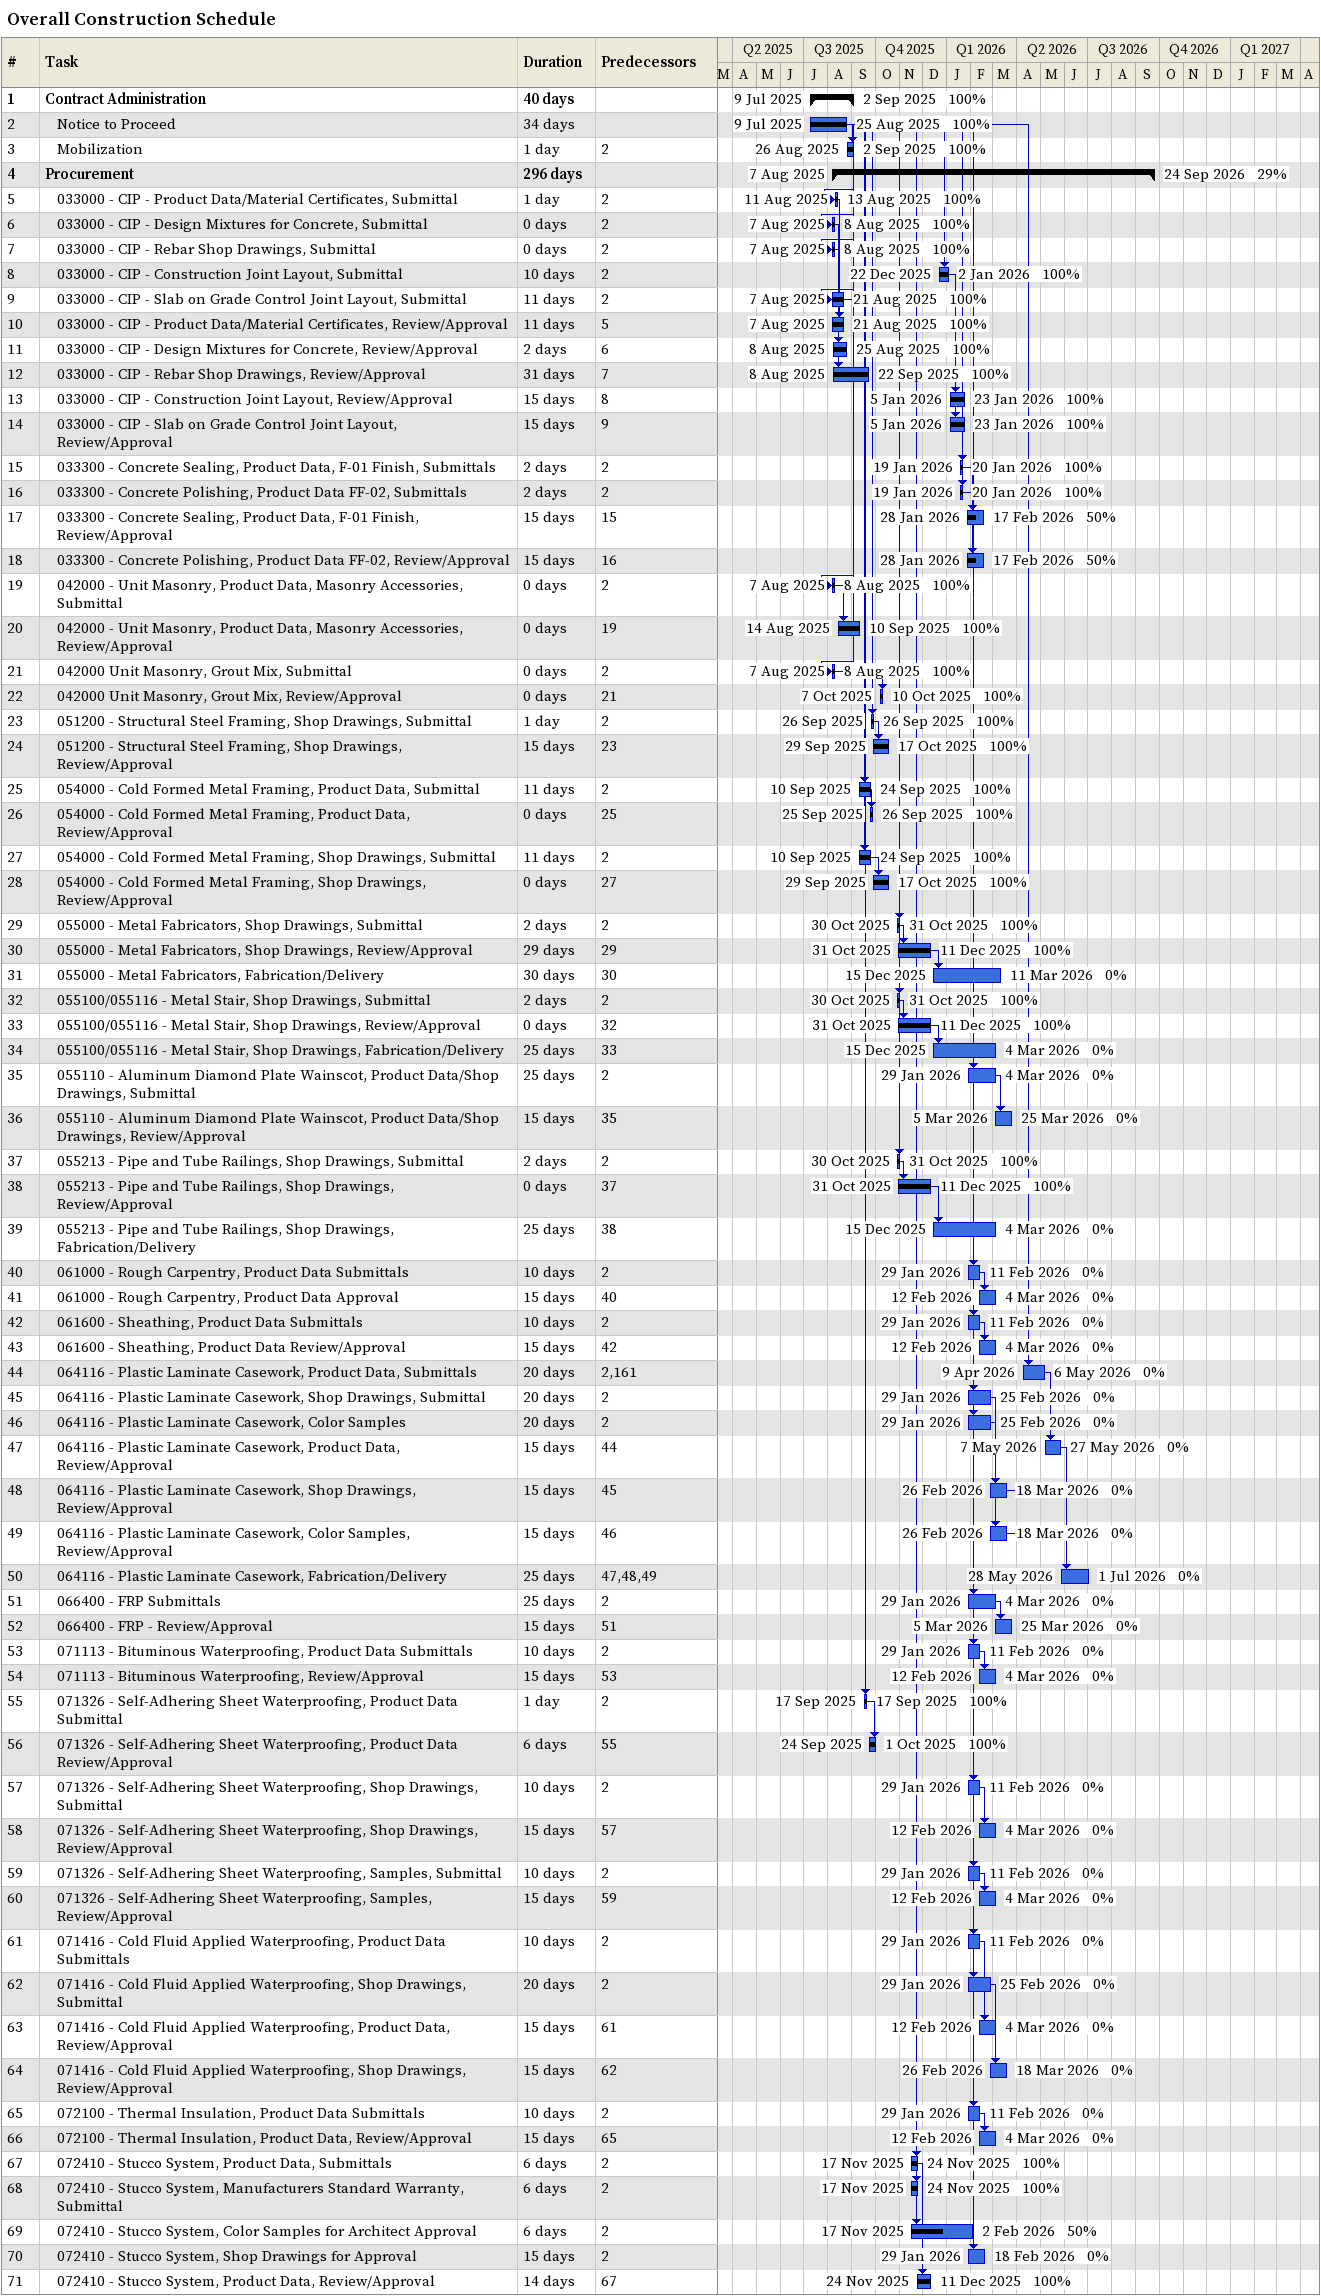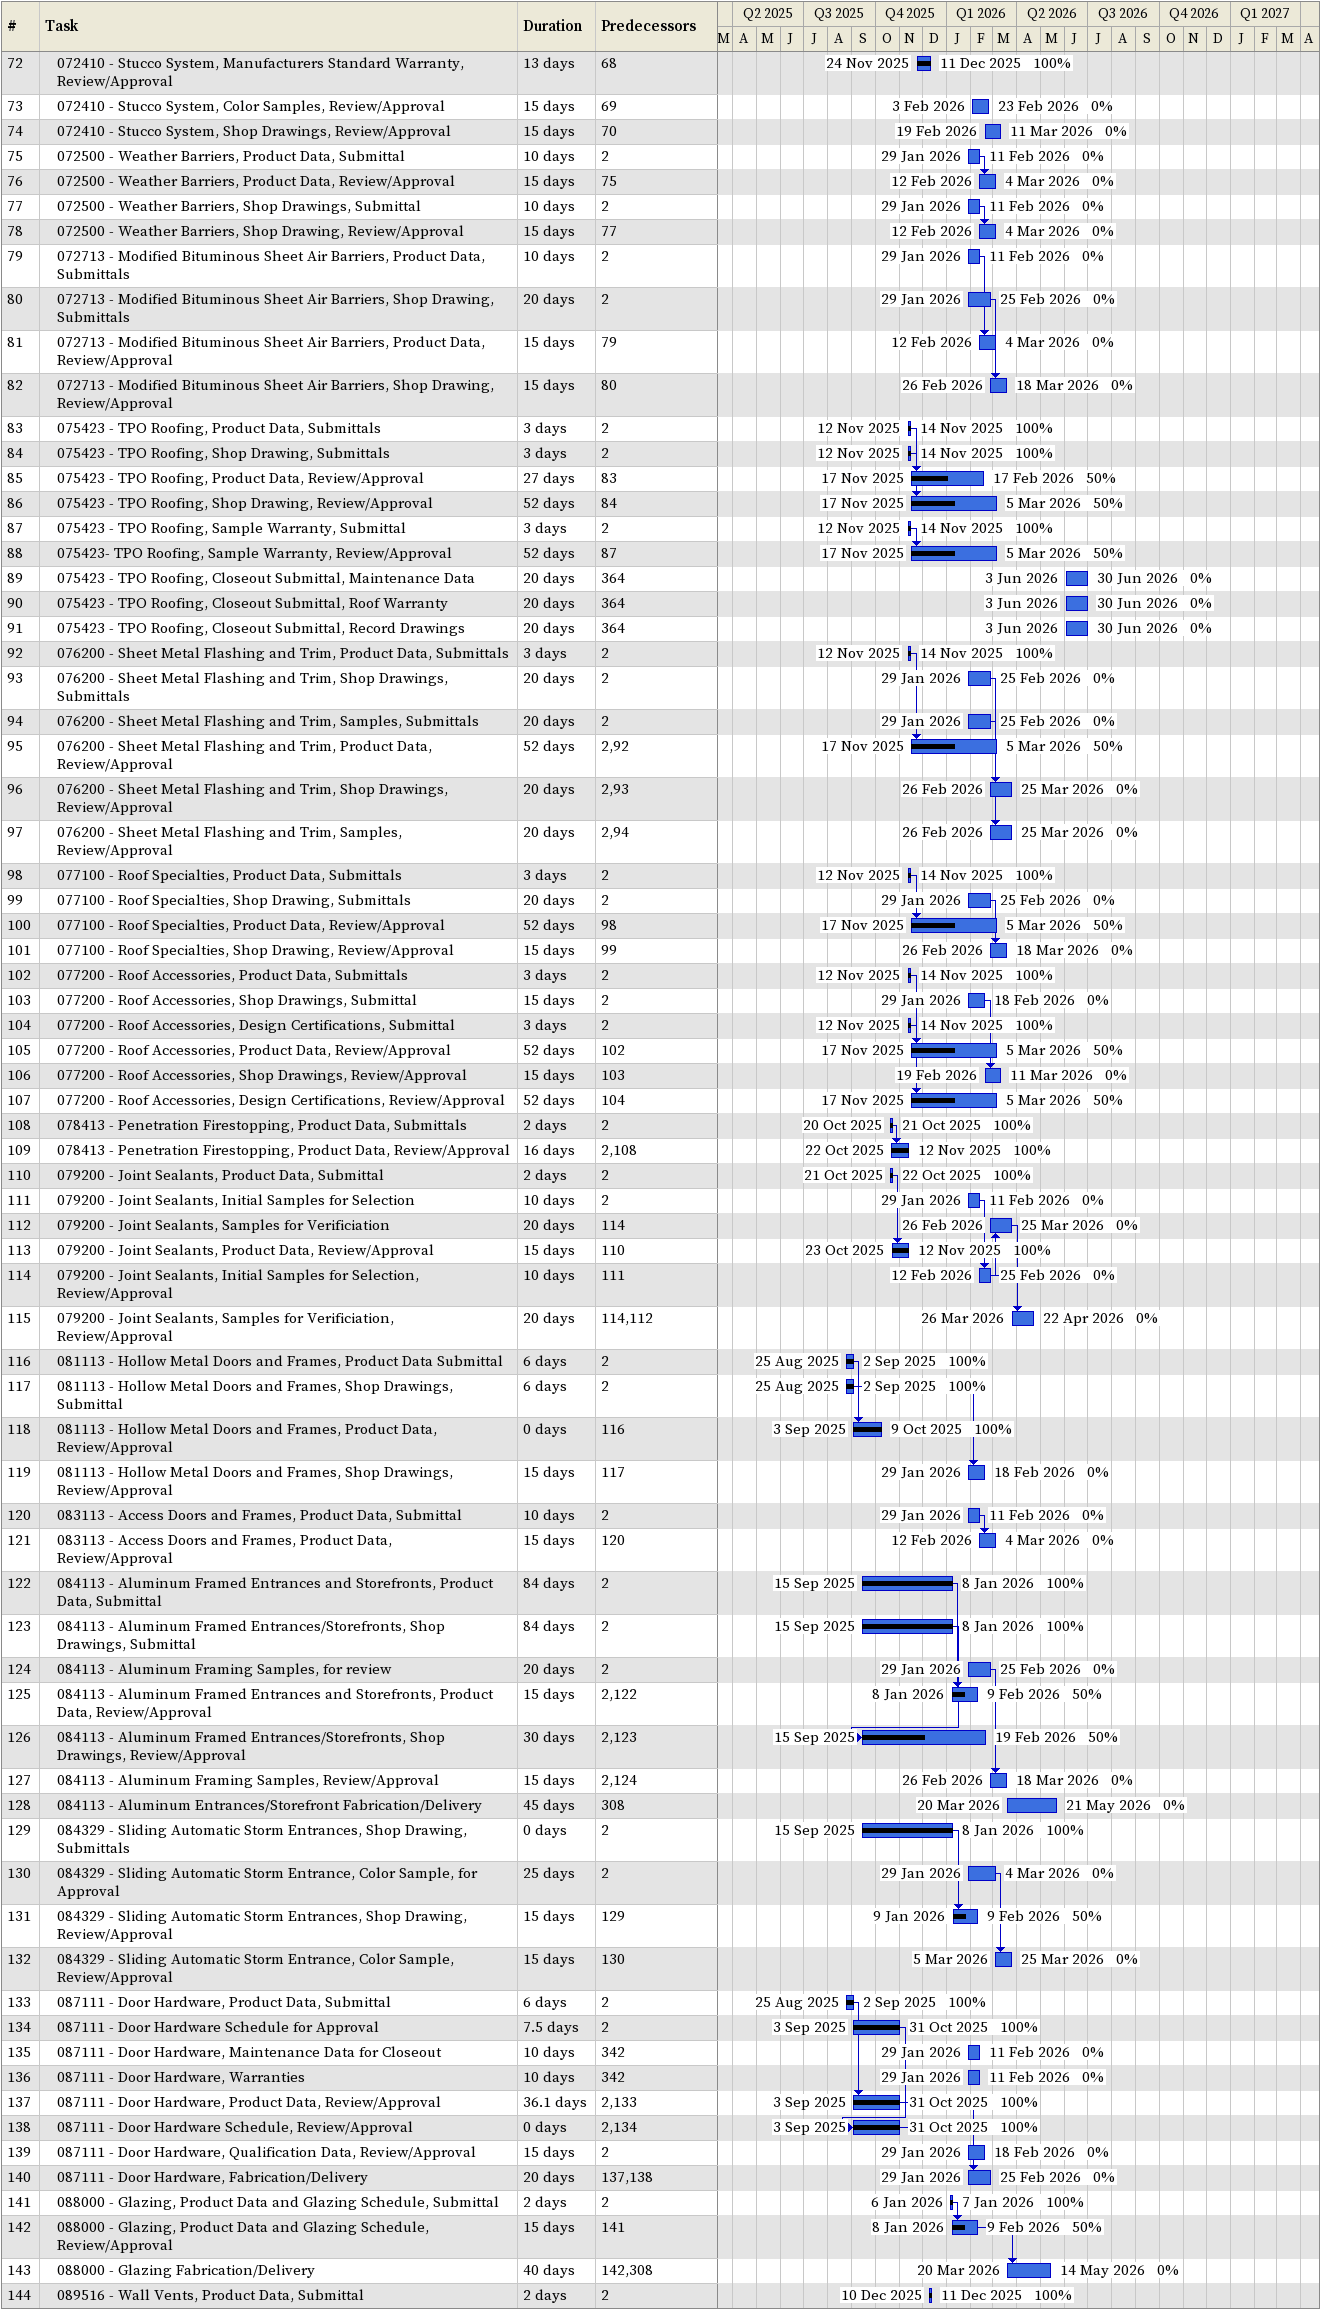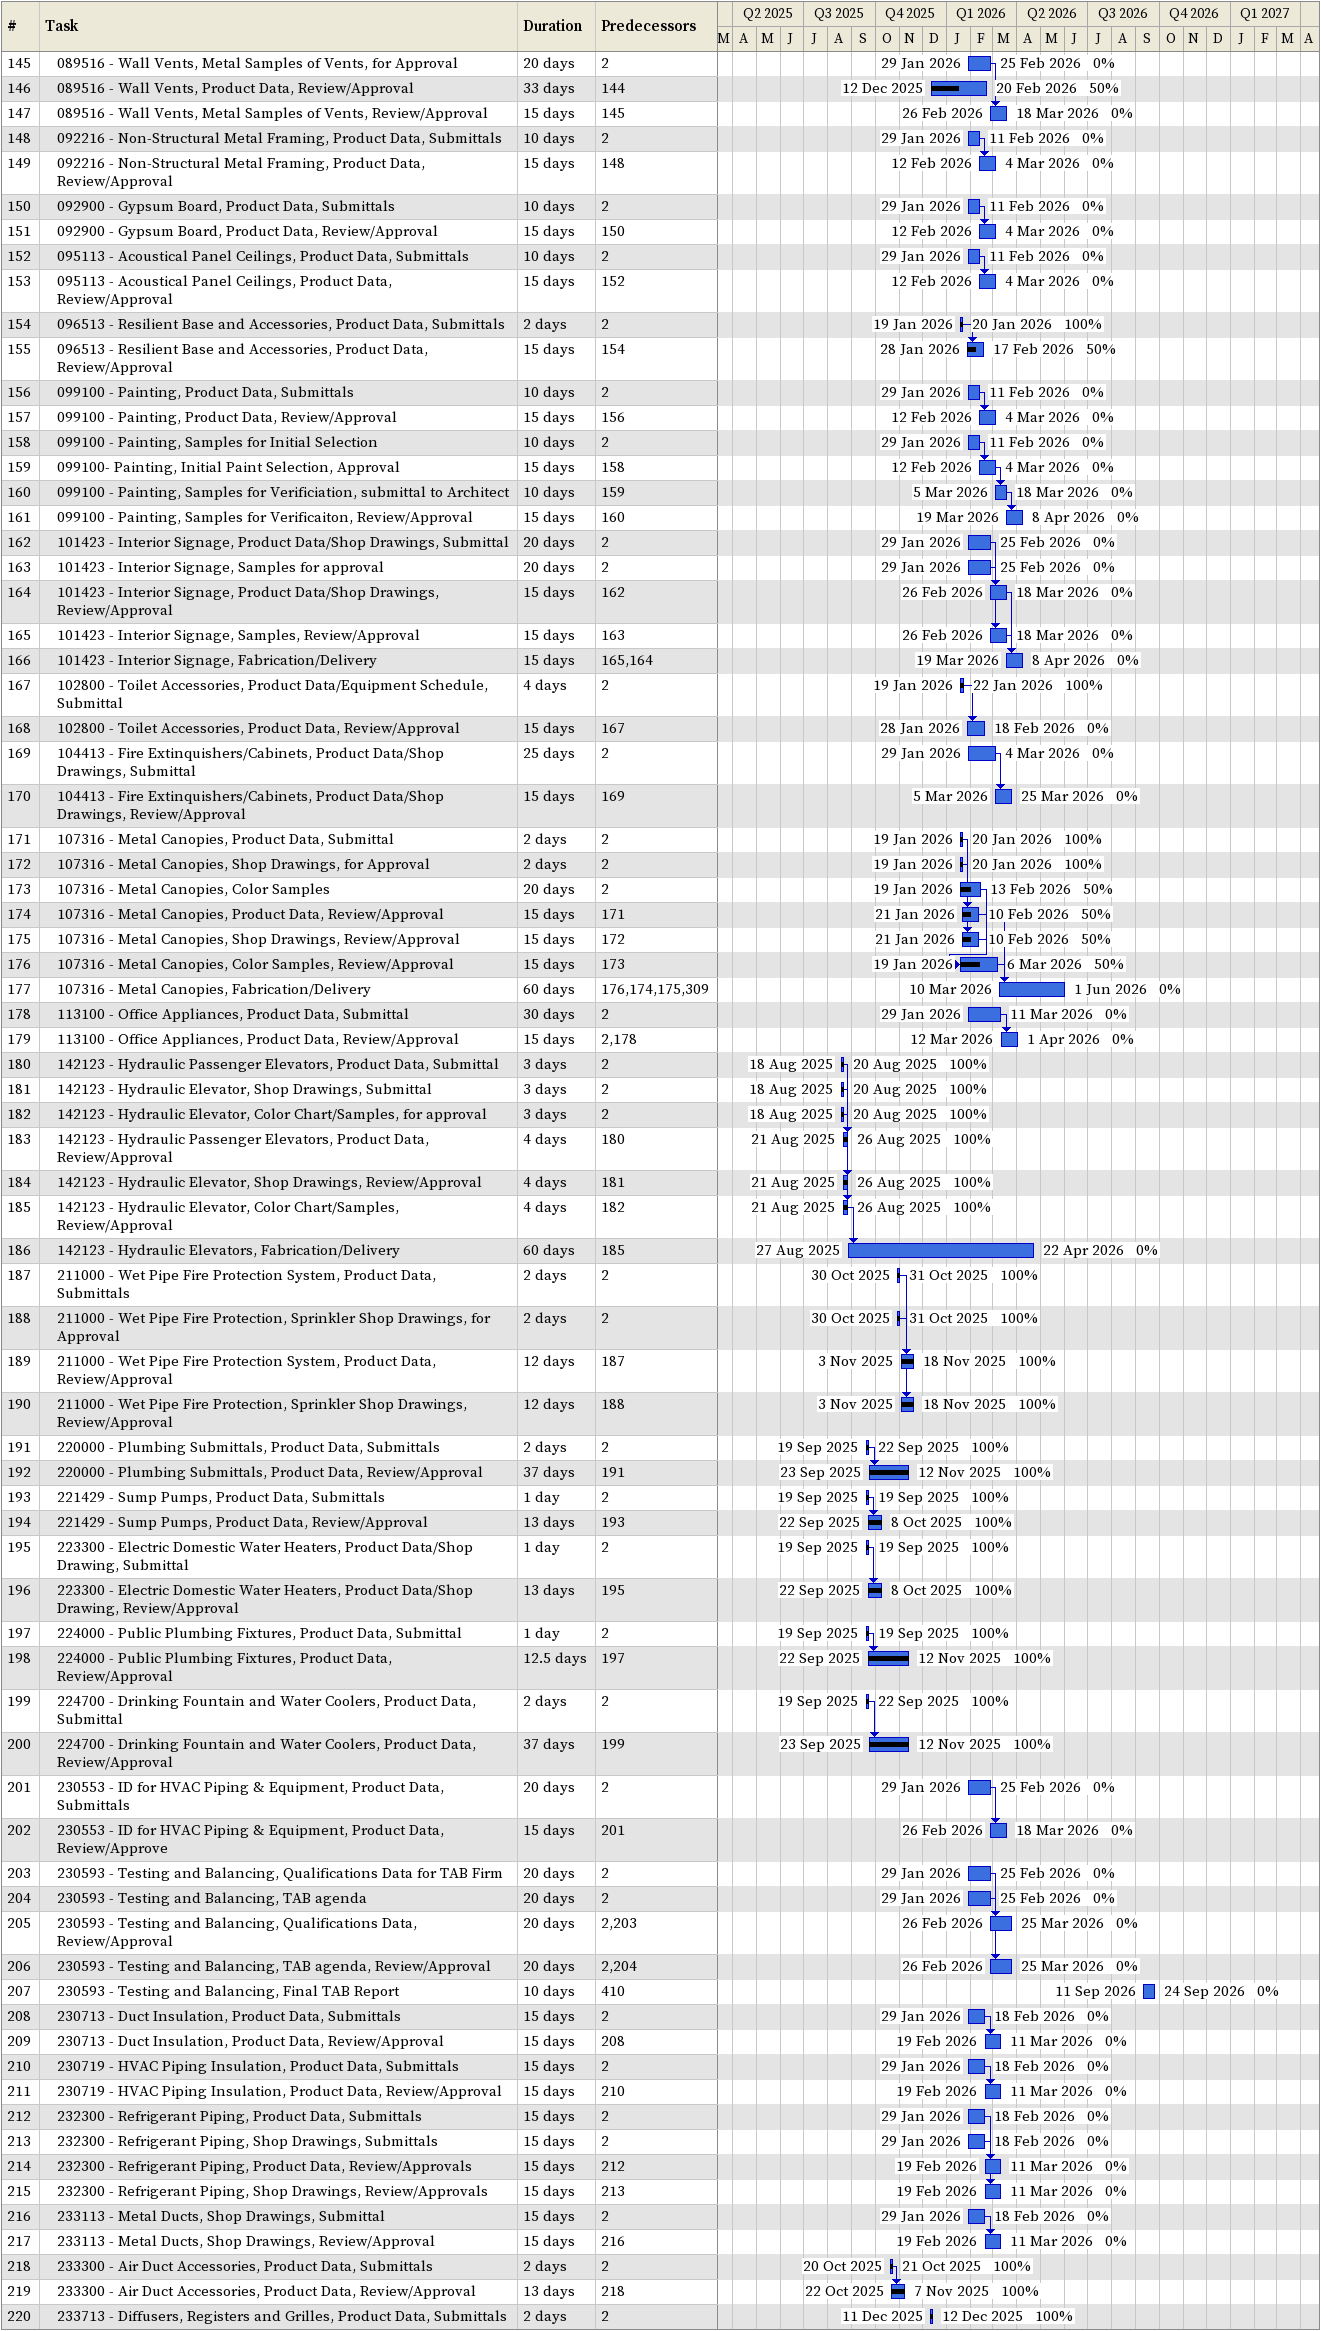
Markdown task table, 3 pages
Overall Construction Schedule

| ID | Level | Task | Duration | Start | Finish | Predecessors | % complete |
|---|---|---|---|---|---|---|---|
| 1 | 1 | **Contract Administration** | 40d | 2025-07-09 | 2025-09-02 |  | 100 |
| 2 | 2 | Notice to Proceed | 34d | 2025-07-09 | 2025-08-25 |  | 100 |
| 3 | 2 | Mobilization | 1d | 2025-08-26 | 2025-09-02 | 2 | 100 |
| 4 | 1 | **Procurement** | 296d | 2025-08-07 | 2026-09-24 |  | 29 |
| 5 | 2 | 033000 - CIP - Product Data/Material Certificates, Submittal | 1d | 2025-08-11 | 2025-08-13 | 2 | 100 |
| 6 | 2 | 033000 - CIP - Design Mixtures for Concrete, Submittal | 0d | 2025-08-07 | 2025-08-08 | 2 | 100 |
| 7 | 2 | 033000 - CIP - Rebar Shop Drawings, Submittal | 0d | 2025-08-07 | 2025-08-08 | 2 | 100 |
| 8 | 2 | 033000 - CIP - Construction Joint Layout, Submittal | 10d | 2025-12-22 | 2026-01-02 | 2 | 100 |
| 9 | 2 | 033000 - CIP - Slab on Grade Control Joint Layout, Submittal | 11d | 2025-08-07 | 2025-08-21 | 2 | 100 |
| 10 | 2 | 033000 - CIP - Product Data/Material Certificates, Review/Approval | 11d | 2025-08-07 | 2025-08-21 | 5 | 100 |
| 11 | 2 | 033000 - CIP - Design Mixtures for Concrete, Review/Approval | 2d | 2025-08-08 | 2025-08-25 | 6 | 100 |
| 12 | 2 | 033000 - CIP - Rebar Shop Drawings, Review/Approval | 31d | 2025-08-08 | 2025-09-22 | 7 | 100 |
| 13 | 2 | 033000 - CIP - Construction Joint Layout, Review/Approval | 15d | 2026-01-05 | 2026-01-23 | 8 | 100 |
| 14 | 2 | 033000 - CIP - Slab on Grade Control Joint Layout, Review/Approval | 15d | 2026-01-05 | 2026-01-23 | 9 | 100 |
| 15 | 2 | 033300 - Concrete Sealing, Product Data, F-01 Finish, Submittals | 2d | 2026-01-19 | 2026-01-20 | 2 | 100 |
| 16 | 2 | 033300 - Concrete Polishing, Product Data FF-02, Submittals | 2d | 2026-01-19 | 2026-01-20 | 2 | 100 |
| 17 | 2 | 033300 - Concrete Sealing, Product Data, F-01 Finish, Review/Approval | 15d | 2026-01-28 | 2026-02-17 | 15 | 50 |
| 18 | 2 | 033300 - Concrete Polishing, Product Data FF-02, Review/Approval | 15d | 2026-01-28 | 2026-02-17 | 16 | 50 |
| 19 | 2 | 042000 - Unit Masonry, Product Data, Masonry Accessories, Submittal | 0d | 2025-08-07 | 2025-08-08 | 2 | 100 |
| 20 | 2 | 042000 - Unit Masonry, Product Data, Masonry Accessories, Review/Approval | 0d | 2025-08-14 | 2025-09-10 | 19 | 100 |
| 21 | 2 | 042000 Unit Masonry, Grout Mix, Submittal | 0d | 2025-08-07 | 2025-08-08 | 2 | 100 |
| 22 | 2 | 042000 Unit Masonry, Grout Mix, Review/Approval | 0d | 2025-10-07 | 2025-10-10 | 21 | 100 |
| 23 | 2 | 051200 - Structural Steel Framing, Shop Drawings, Submittal | 1d | 2025-09-26 | 2025-09-26 | 2 | 100 |
| 24 | 2 | 051200 - Structural Steel Framing, Shop Drawings, Review/Approval | 15d | 2025-09-29 | 2025-10-17 | 23 | 100 |
| 25 | 2 | 054000 - Cold Formed Metal Framing, Product Data, Submittal | 11d | 2025-09-10 | 2025-09-24 | 2 | 100 |
| 26 | 2 | 054000 - Cold Formed Metal Framing, Product Data, Review/Approval | 0d | 2025-09-25 | 2025-09-26 | 25 | 100 |
| 27 | 2 | 054000 - Cold Formed Metal Framing, Shop Drawings, Submittal | 11d | 2025-09-10 | 2025-09-24 | 2 | 100 |
| 28 | 2 | 054000 - Cold Formed Metal Framing, Shop Drawings, Review/Approval | 0d | 2025-09-29 | 2025-10-17 | 27 | 100 |
| 29 | 2 | 055000 - Metal Fabricators, Shop Drawings, Submittal | 2d | 2025-10-30 | 2025-10-31 | 2 | 100 |
| 30 | 2 | 055000 - Metal Fabricators, Shop Drawings, Review/Approval | 29d | 2025-10-31 | 2025-12-11 | 29 | 100 |
| 31 | 2 | 055000 - Metal Fabricators, Fabrication/Delivery | 30d | 2025-12-15 | 2026-03-11 | 30 | 0 |
| 32 | 2 | 055100/055116 - Metal Stair, Shop Drawings, Submittal | 2d | 2025-10-30 | 2025-10-31 | 2 | 100 |
| 33 | 2 | 055100/055116 - Metal Stair, Shop Drawings, Review/Approval | 0d | 2025-10-31 | 2025-12-11 | 32 | 100 |
| 34 | 2 | 055100/055116 - Metal Stair, Shop Drawings, Fabrication/Delivery | 25d | 2025-12-15 | 2026-03-04 | 33 | 0 |
| 35 | 2 | 055110 - Aluminum Diamond Plate Wainscot, Product Data/Shop Drawings, Submittal | 25d | 2026-01-29 | 2026-03-04 | 2 | 0 |
| 36 | 2 | 055110 - Aluminum Diamond Plate Wainscot, Product Data/Shop Drawings, Review/Approval | 15d | 2026-03-05 | 2026-03-25 | 35 | 0 |
| 37 | 2 | 055213 - Pipe and Tube Railings, Shop Drawings, Submittal | 2d | 2025-10-30 | 2025-10-31 | 2 | 100 |
| 38 | 2 | 055213 - Pipe and Tube Railings, Shop Drawings, Review/Approval | 0d | 2025-10-31 | 2025-12-11 | 37 | 100 |
| 39 | 2 | 055213 - Pipe and Tube Railings, Shop Drawings, Fabrication/Delivery | 25d | 2025-12-15 | 2026-03-04 | 38 | 0 |
| 40 | 2 | 061000 - Rough Carpentry, Product Data Submittals | 10d | 2026-01-29 | 2026-02-11 | 2 | 0 |
| 41 | 2 | 061000 - Rough Carpentry, Product Data Approval | 15d | 2026-02-12 | 2026-03-04 | 40 | 0 |
| 42 | 2 | 061600 - Sheathing, Product Data Submittals | 10d | 2026-01-29 | 2026-02-11 | 2 | 0 |
| 43 | 2 | 061600 - Sheathing, Product Data Review/Approval | 15d | 2026-02-12 | 2026-03-04 | 42 | 0 |
| 44 | 2 | 064116 - Plastic Laminate Casework, Product Data, Submittals | 20d | 2026-04-09 | 2026-05-06 | 2, 161 | 0 |
| 45 | 2 | 064116 - Plastic Laminate Casework, Shop Drawings, Submittal | 20d | 2026-01-29 | 2026-02-25 | 2 | 0 |
| 46 | 2 | 064116 - Plastic Laminate Casework, Color Samples | 20d | 2026-01-29 | 2026-02-25 | 2 | 0 |
| 47 | 2 | 064116 - Plastic Laminate Casework, Product Data, Review/Approval | 15d | 2026-05-07 | 2026-05-27 | 44 | 0 |
| 48 | 2 | 064116 - Plastic Laminate Casework, Shop Drawings, Review/Approval | 15d | 2026-02-26 | 2026-03-18 | 45 | 0 |
| 49 | 2 | 064116 - Plastic Laminate Casework, Color Samples, Review/Approval | 15d | 2026-02-26 | 2026-03-18 | 46 | 0 |
| 50 | 2 | 064116 - Plastic Laminate Casework, Fabrication/Delivery | 25d | 2026-05-28 | 2026-07-01 | 47, 48, 49 | 0 |
| 51 | 2 | 066400 - FRP Submittals | 25d | 2026-01-29 | 2026-03-04 | 2 | 0 |
| 52 | 2 | 066400 - FRP - Review/Approval | 15d | 2026-03-05 | 2026-03-25 | 51 | 0 |
| 53 | 2 | 071113 - Bituminous Waterproofing, Product Data Submittals | 10d | 2026-01-29 | 2026-02-11 | 2 | 0 |
| 54 | 2 | 071113 - Bituminous Waterproofing, Review/Approval | 15d | 2026-02-12 | 2026-03-04 | 53 | 0 |
| 55 | 2 | 071326 - Self-Adhering Sheet Waterproofing, Product Data Submittal | 1d | 2025-09-17 | 2025-09-17 | 2 | 100 |
| 56 | 2 | 071326 - Self-Adhering Sheet Waterproofing, Product Data Review/Approval | 6d | 2025-09-24 | 2025-10-01 | 55 | 100 |
| 57 | 2 | 071326 - Self-Adhering Sheet Waterproofing, Shop Drawings, Submittal | 10d | 2026-01-29 | 2026-02-11 | 2 | 0 |
| 58 | 2 | 071326 - Self-Adhering Sheet Waterproofing, Shop Drawings, Review/Approval | 15d | 2026-02-12 | 2026-03-04 | 57 | 0 |
| 59 | 2 | 071326 - Self-Adhering Sheet Waterproofing, Samples, Submittal | 10d | 2026-01-29 | 2026-02-11 | 2 | 0 |
| 60 | 2 | 071326 - Self-Adhering Sheet Waterproofing, Samples, Review/Approval | 15d | 2026-02-12 | 2026-03-04 | 59 | 0 |
| 61 | 2 | 071416 - Cold Fluid Applied Waterproofing, Product Data Submittals | 10d | 2026-01-29 | 2026-02-11 | 2 | 0 |
| 62 | 2 | 071416 - Cold Fluid Applied Waterproofing, Shop Drawings, Submittal | 20d | 2026-01-29 | 2026-02-25 | 2 | 0 |
| 63 | 2 | 071416 - Cold Fluid Applied Waterproofing, Product Data, Review/Approval | 15d | 2026-02-12 | 2026-03-04 | 61 | 0 |
| 64 | 2 | 071416 - Cold Fluid Applied Waterproofing, Shop Drawings, Review/Approval | 15d | 2026-02-26 | 2026-03-18 | 62 | 0 |
| 65 | 2 | 072100 - Thermal Insulation, Product Data Submittals | 10d | 2026-01-29 | 2026-02-11 | 2 | 0 |
| 66 | 2 | 072100 - Thermal Insulation, Product Data, Review/Approval | 15d | 2026-02-12 | 2026-03-04 | 65 | 0 |
| 67 | 2 | 072410 - Stucco System, Product Data, Submittals | 6d | 2025-11-17 | 2025-11-24 | 2 | 100 |
| 68 | 2 | 072410 - Stucco System, Manufacturers Standard Warranty, Submittal | 6d | 2025-11-17 | 2025-11-24 | 2 | 100 |
| 69 | 2 | 072410 - Stucco System, Color Samples for Architect Approval | 6d | 2025-11-17 | 2026-02-02 | 2 | 50 |
| 70 | 2 | 072410 - Stucco System, Shop Drawings for Approval | 15d | 2026-01-29 | 2026-02-18 | 2 | 0 |
| 71 | 2 | 072410 - Stucco System, Product Data, Review/Approval | 14d | 2025-11-24 | 2025-12-11 | 67 | 100 |
| 72 | 2 | 072410 - Stucco System, Manufacturers Standard Warranty, Review/Approval | 13d | 2025-11-24 | 2025-12-11 | 68 | 100 |
| 73 | 2 | 072410 - Stucco System, Color Samples, Review/Approval | 15d | 2026-02-03 | 2026-02-23 | 69 | 0 |
| 74 | 2 | 072410 - Stucco System, Shop Drawings, Review/Approval | 15d | 2026-02-19 | 2026-03-11 | 70 | 0 |
| 75 | 2 | 072500 - Weather Barriers, Product Data, Submittal | 10d | 2026-01-29 | 2026-02-11 | 2 | 0 |
| 76 | 2 | 072500 - Weather Barriers, Product Data, Review/Approval | 15d | 2026-02-12 | 2026-03-04 | 75 | 0 |
| 77 | 2 | 072500 - Weather Barriers, Shop Drawings, Submittal | 10d | 2026-01-29 | 2026-02-11 | 2 | 0 |
| 78 | 2 | 072500 - Weather Barriers, Shop Drawing, Review/Approval | 15d | 2026-02-12 | 2026-03-04 | 77 | 0 |
| 79 | 2 | 072713 - Modified Bituminous Sheet Air Barriers, Product Data, Submittals | 10d | 2026-01-29 | 2026-02-11 | 2 | 0 |
| 80 | 2 | 072713 - Modified Bituminous Sheet Air Barriers, Shop Drawing, Submittals | 20d | 2026-01-29 | 2026-02-25 | 2 | 0 |
| 81 | 2 | 072713 - Modified Bituminous Sheet Air Barriers, Product Data, Review/Approval | 15d | 2026-02-12 | 2026-03-04 | 79 | 0 |
| 82 | 2 | 072713 - Modified Bituminous Sheet Air Barriers, Shop Drawing, Review/Approval | 15d | 2026-02-26 | 2026-03-18 | 80 | 0 |
| 83 | 2 | 075423 - TPO Roofing, Product Data, Submittals | 3d | 2025-11-12 | 2025-11-14 | 2 | 100 |
| 84 | 2 | 075423 - TPO Roofing, Shop Drawing, Submittals | 3d | 2025-11-12 | 2025-11-14 | 2 | 100 |
| 85 | 2 | 075423 - TPO Roofing, Product Data, Review/Approval | 27d | 2025-11-17 | 2026-02-17 | 83 | 50 |
| 86 | 2 | 075423 - TPO Roofing, Shop Drawing, Review/Approval | 52d | 2025-11-17 | 2026-03-05 | 84 | 50 |
| 87 | 2 | 075423 - TPO Roofing, Sample Warranty, Submittal | 3d | 2025-11-12 | 2025-11-14 | 2 | 100 |
| 88 | 2 | 075423- TPO Roofing, Sample Warranty, Review/Approval | 52d | 2025-11-17 | 2026-03-05 | 87 | 50 |
| 89 | 2 | 075423 - TPO Roofing, Closeout Submittal, Maintenance Data | 20d | 2026-06-03 | 2026-06-30 | 364 | 0 |
| 90 | 2 | 075423 - TPO Roofing, Closeout Submittal, Roof Warranty | 20d | 2026-06-03 | 2026-06-30 | 364 | 0 |
| 91 | 2 | 075423 - TPO Roofing, Closeout Submittal, Record Drawings | 20d | 2026-06-03 | 2026-06-30 | 364 | 0 |
| 92 | 2 | 076200 - Sheet Metal Flashing and Trim, Product Data, Submittals | 3d | 2025-11-12 | 2025-11-14 | 2 | 100 |
| 93 | 2 | 076200 - Sheet Metal Flashing and Trim, Shop Drawings, Submittals | 20d | 2026-01-29 | 2026-02-25 | 2 | 0 |
| 94 | 2 | 076200 - Sheet Metal Flashing and Trim, Samples, Submittals | 20d | 2026-01-29 | 2026-02-25 | 2 | 0 |
| 95 | 2 | 076200 - Sheet Metal Flashing and Trim, Product Data, Review/Approval | 52d | 2025-11-17 | 2026-03-05 | 2, 92 | 50 |
| 96 | 2 | 076200 - Sheet Metal Flashing and Trim, Shop Drawings, Review/Approval | 20d | 2026-02-26 | 2026-03-25 | 2, 93 | 0 |
| 97 | 2 | 076200 - Sheet Metal Flashing and Trim, Samples, Review/Approval | 20d | 2026-02-26 | 2026-03-25 | 2, 94 | 0 |
| 98 | 2 | 077100 - Roof Specialties, Product Data, Submittals | 3d | 2025-11-12 | 2025-11-14 | 2 | 100 |
| 99 | 2 | 077100 - Roof Specialties, Shop Drawing, Submittals | 20d | 2026-01-29 | 2026-02-25 | 2 | 0 |
| 100 | 2 | 077100 - Roof Specialties, Product Data, Review/Approval | 52d | 2025-11-17 | 2026-03-05 | 98 | 50 |
| 101 | 2 | 077100 - Roof Specialties, Shop Drawing, Review/Approval | 15d | 2026-02-26 | 2026-03-18 | 99 | 0 |
| 102 | 2 | 077200 - Roof Accessories, Product Data, Submittals | 3d | 2025-11-12 | 2025-11-14 | 2 | 100 |
| 103 | 2 | 077200 - Roof Accessories, Shop Drawings, Submittal | 15d | 2026-01-29 | 2026-02-18 | 2 | 0 |
| 104 | 2 | 077200 - Roof Accessories, Design Certifications, Submittal | 3d | 2025-11-12 | 2025-11-14 | 2 | 100 |
| 105 | 2 | 077200 - Roof Accessories, Product Data, Review/Approval | 52d | 2025-11-17 | 2026-03-05 | 102 | 50 |
| 106 | 2 | 077200 - Roof Accessories, Shop Drawings, Review/Approval | 15d | 2026-02-19 | 2026-03-11 | 103 | 0 |
| 107 | 2 | 077200 - Roof Accessories, Design Certifications, Review/Approval | 52d | 2025-11-17 | 2026-03-05 | 104 | 50 |
| 108 | 2 | 078413 - Penetration Firestopping, Product Data, Submittals | 2d | 2025-10-20 | 2025-10-21 | 2 | 100 |
| 109 | 2 | 078413 - Penetration Firestopping, Product Data, Review/Approval | 16d | 2025-10-22 | 2025-11-12 | 2, 108 | 100 |
| 110 | 2 | 079200 - Joint Sealants, Product Data, Submittal | 2d | 2025-10-21 | 2025-10-22 | 2 | 100 |
| 111 | 2 | 079200 - Joint Sealants, Initial Samples for Selection | 10d | 2026-01-29 | 2026-02-11 | 2 | 0 |
| 112 | 2 | 079200 - Joint Sealants, Samples for Verificiation | 20d | 2026-02-26 | 2026-03-25 | 114 | 0 |
| 113 | 2 | 079200 - Joint Sealants, Product Data, Review/Approval | 15d | 2025-10-23 | 2025-11-12 | 110 | 100 |
| 114 | 2 | 079200 - Joint Sealants, Initial Samples for Selection, Review/Approval | 10d | 2026-02-12 | 2026-02-25 | 111 | 0 |
| 115 | 2 | 079200 - Joint Sealants, Samples for Verificiation, Review/Approval | 20d | 2026-03-26 | 2026-04-22 | 114, 112 | 0 |
| 116 | 2 | 081113 - Hollow Metal Doors and Frames, Product Data Submittal | 6d | 2025-08-25 | 2025-09-02 | 2 | 100 |
| 117 | 2 | 081113 - Hollow Metal Doors and Frames, Shop Drawings, Submittal | 6d | 2025-08-25 | 2025-09-02 | 2 | 100 |
| 118 | 2 | 081113 - Hollow Metal Doors and Frames, Product Data, Review/Approval | 0d | 2025-09-03 | 2025-10-09 | 116 | 100 |
| 119 | 2 | 081113 - Hollow Metal Doors and Frames, Shop Drawings, Review/Approval | 15d | 2026-01-29 | 2026-02-18 | 117 | 0 |
| 120 | 2 | 083113 - Access Doors and Frames, Product Data, Submittal | 10d | 2026-01-29 | 2026-02-11 | 2 | 0 |
| 121 | 2 | 083113 - Access Doors and Frames, Product Data, Review/Approval | 15d | 2026-02-12 | 2026-03-04 | 120 | 0 |
| 122 | 2 | 084113 - Aluminum Framed Entrances and Storefronts, Product Data, Submittal | 84d | 2025-09-15 | 2026-01-08 | 2 | 100 |
| 123 | 2 | 084113 - Aluminum Framed Entrances/Storefronts, Shop Drawings, Submittal | 84d | 2025-09-15 | 2026-01-08 | 2 | 100 |
| 124 | 2 | 084113 - Aluminum Framing Samples, for review | 20d | 2026-01-29 | 2026-02-25 | 2 | 0 |
| 125 | 2 | 084113 - Aluminum Framed Entrances and Storefronts, Product Data, Review/Approval | 15d | 2026-01-08 | 2026-02-09 | 2, 122 | 50 |
| 126 | 2 | 084113 - Aluminum Framed Entrances/Storefronts, Shop Drawings, Review/Approval | 30d | 2025-09-15 | 2026-02-19 | 2, 123 | 50 |
| 127 | 2 | 084113 - Aluminum Framing Samples, Review/Approval | 15d | 2026-02-26 | 2026-03-18 | 2, 124 | 0 |
| 128 | 2 | 084113 - Aluminum Entrances/Storefront Fabrication/Delivery | 45d | 2026-03-20 | 2026-05-21 | 308 | 0 |
| 129 | 2 | 084329 - Sliding Automatic Storm Entrances, Shop Drawing, Submittals | 0d | 2025-09-15 | 2026-01-08 | 2 | 100 |
| 130 | 2 | 084329 - Sliding Automatic Storm Entrance, Color Sample, for Approval | 25d | 2026-01-29 | 2026-03-04 | 2 | 0 |
| 131 | 2 | 084329 - Sliding Automatic Storm Entrances, Shop Drawing, Review/Approval | 15d | 2026-01-09 | 2026-02-09 | 129 | 50 |
| 132 | 2 | 084329 - Sliding Automatic Storm Entrance, Color Sample, Review/Approval | 15d | 2026-03-05 | 2026-03-25 | 130 | 0 |
| 133 | 2 | 087111 - Door Hardware, Product Data, Submittal | 6d | 2025-08-25 | 2025-09-02 | 2 | 100 |
| 134 | 2 | 087111 - Door Hardware Schedule for Approval | 7.5d | 2025-09-03 | 2025-10-31 | 2 | 100 |
| 135 | 2 | 087111 - Door Hardware, Maintenance Data for Closeout | 10d | 2026-01-29 | 2026-02-11 | 342 | 0 |
| 136 | 2 | 087111 - Door Hardware, Warranties | 10d | 2026-01-29 | 2026-02-11 | 342 | 0 |
| 137 | 2 | 087111 - Door Hardware, Product Data, Review/Approval | 36.1d | 2025-09-03 | 2025-10-31 | 2, 133 | 100 |
| 138 | 2 | 087111 - Door Hardware Schedule, Review/Approval | 0d | 2025-09-03 | 2025-10-31 | 2, 134 | 100 |
| 139 | 2 | 087111 - Door Hardware, Qualification Data, Review/Approval | 15d | 2026-01-29 | 2026-02-18 | 2 | 0 |
| 140 | 2 | 087111 - Door Hardware, Fabrication/Delivery | 20d | 2026-01-29 | 2026-02-25 | 137, 138 | 0 |
| 141 | 2 | 088000 - Glazing, Product Data and Glazing Schedule, Submittal | 2d | 2026-01-06 | 2026-01-07 | 2 | 100 |
| 142 | 2 | 088000 - Glazing, Product Data and Glazing Schedule, Review/Approval | 15d | 2026-01-08 | 2026-02-09 | 141 | 50 |
| 143 | 2 | 088000 - Glazing Fabrication/Delivery | 40d | 2026-03-20 | 2026-05-14 | 142, 308 | 0 |
| 144 | 2 | 089516 - Wall Vents, Product Data, Submittal | 2d | 2025-12-10 | 2025-12-11 | 2 | 100 |
| 145 | 2 | 089516 - Wall Vents, Metal Samples of Vents, for Approval | 20d | 2026-01-29 | 2026-02-25 | 2 | 0 |
| 146 | 2 | 089516 - Wall Vents, Product Data, Review/Approval | 33d | 2025-12-12 | 2026-02-20 | 144 | 50 |
| 147 | 2 | 089516 - Wall Vents, Metal Samples of Vents, Review/Approval | 15d | 2026-02-26 | 2026-03-18 | 145 | 0 |
| 148 | 2 | 092216 - Non-Structural Metal Framing, Product Data, Submittals | 10d | 2026-01-29 | 2026-02-11 | 2 | 0 |
| 149 | 2 | 092216 - Non-Structural Metal Framing, Product Data, Review/Approval | 15d | 2026-02-12 | 2026-03-04 | 148 | 0 |
| 150 | 2 | 092900 - Gypsum Board, Product Data, Submittals | 10d | 2026-01-29 | 2026-02-11 | 2 | 0 |
| 151 | 2 | 092900 - Gypsum Board, Product Data, Review/Approval | 15d | 2026-02-12 | 2026-03-04 | 150 | 0 |
| 152 | 2 | 095113 - Acoustical Panel Ceilings, Product Data, Submittals | 10d | 2026-01-29 | 2026-02-11 | 2 | 0 |
| 153 | 2 | 095113 - Acoustical Panel Ceilings, Product Data, Review/Approval | 15d | 2026-02-12 | 2026-03-04 | 152 | 0 |
| 154 | 2 | 096513 - Resilient Base and Accessories, Product Data, Submittals | 2d | 2026-01-19 | 2026-01-20 | 2 | 100 |
| 155 | 2 | 096513 - Resilient Base and Accessories, Product Data, Review/Approval | 15d | 2026-01-28 | 2026-02-17 | 154 | 50 |
| 156 | 2 | 099100 - Painting, Product Data, Submittals | 10d | 2026-01-29 | 2026-02-11 | 2 | 0 |
| 157 | 2 | 099100 - Painting, Product Data, Review/Approval | 15d | 2026-02-12 | 2026-03-04 | 156 | 0 |
| 158 | 2 | 099100 - Painting, Samples for Initial Selection | 10d | 2026-01-29 | 2026-02-11 | 2 | 0 |
| 159 | 2 | 099100- Painting, Initial Paint Selection, Approval | 15d | 2026-02-12 | 2026-03-04 | 158 | 0 |
| 160 | 2 | 099100 - Painting, Samples for Verificiation, submittal to Architect | 10d | 2026-03-05 | 2026-03-18 | 159 | 0 |
| 161 | 2 | 099100 - Painting, Samples for Verificaiton, Review/Approval | 15d | 2026-03-19 | 2026-04-08 | 160 | 0 |
| 162 | 2 | 101423 - Interior Signage, Product Data/Shop Drawings, Submittal | 20d | 2026-01-29 | 2026-02-25 | 2 | 0 |
| 163 | 2 | 101423 - Interior Signage, Samples for approval | 20d | 2026-01-29 | 2026-02-25 | 2 | 0 |
| 164 | 2 | 101423 - Interior Signage, Product Data/Shop Drawings, Review/Approval | 15d | 2026-02-26 | 2026-03-18 | 162 | 0 |
| 165 | 2 | 101423 - Interior Signage, Samples, Review/Approval | 15d | 2026-02-26 | 2026-03-18 | 163 | 0 |
| 166 | 2 | 101423 - Interior Signage, Fabrication/Delivery | 15d | 2026-03-19 | 2026-04-08 | 165, 164 | 0 |
| 167 | 2 | 102800 - Toilet Accessories, Product Data/Equipment Schedule, Submittal | 4d | 2026-01-19 | 2026-01-22 | 2 | 100 |
| 168 | 2 | 102800 - Toilet Accessories, Product Data, Review/Approval | 15d | 2026-01-28 | 2026-02-18 | 167 | 0 |
| 169 | 2 | 104413 - Fire Extinquishers/Cabinets, Product Data/Shop Drawings, Submittal | 25d | 2026-01-29 | 2026-03-04 | 2 | 0 |
| 170 | 2 | 104413 - Fire Extinquishers/Cabinets, Product Data/Shop Drawings, Review/Approval | 15d | 2026-03-05 | 2026-03-25 | 169 | 0 |
| 171 | 2 | 107316 - Metal Canopies, Product Data, Submittal | 2d | 2026-01-19 | 2026-01-20 | 2 | 100 |
| 172 | 2 | 107316 - Metal Canopies, Shop Drawings, for Approval | 2d | 2026-01-19 | 2026-01-20 | 2 | 100 |
| 173 | 2 | 107316 - Metal Canopies, Color Samples | 20d | 2026-01-19 | 2026-02-13 | 2 | 50 |
| 174 | 2 | 107316 - Metal Canopies, Product Data, Review/Approval | 15d | 2026-01-21 | 2026-02-10 | 171 | 50 |
| 175 | 2 | 107316 - Metal Canopies, Shop Drawings, Review/Approval | 15d | 2026-01-21 | 2026-02-10 | 172 | 50 |
| 176 | 2 | 107316 - Metal Canopies, Color Samples, Review/Approval | 15d | 2026-01-19 | 2026-03-06 | 173 | 50 |
| 177 | 2 | 107316 - Metal Canopies, Fabrication/Delivery | 60d | 2026-03-10 | 2026-06-01 | 176, 174, 175, 309 | 0 |
| 178 | 2 | 113100 - Office Appliances, Product Data, Submittal | 30d | 2026-01-29 | 2026-03-11 | 2 | 0 |
| 179 | 2 | 113100 - Office Appliances, Product Data, Review/Approval | 15d | 2026-03-12 | 2026-04-01 | 2, 178 | 0 |
| 180 | 2 | 142123 - Hydraulic Passenger Elevators, Product Data, Submittal | 3d | 2025-08-18 | 2025-08-20 | 2 | 100 |
| 181 | 2 | 142123 - Hydraulic Elevator, Shop Drawings, Submittal | 3d | 2025-08-18 | 2025-08-20 | 2 | 100 |
| 182 | 2 | 142123 - Hydraulic Elevator, Color Chart/Samples, for approval | 3d | 2025-08-18 | 2025-08-20 | 2 | 100 |
| 183 | 2 | 142123 - Hydraulic Passenger Elevators, Product Data, Review/Approval | 4d | 2025-08-21 | 2025-08-26 | 180 | 100 |
| 184 | 2 | 142123 - Hydraulic Elevator, Shop Drawings, Review/Approval | 4d | 2025-08-21 | 2025-08-26 | 181 | 100 |
| 185 | 2 | 142123 - Hydraulic Elevator, Color Chart/Samples, Review/Approval | 4d | 2025-08-21 | 2025-08-26 | 182 | 100 |
| 186 | 2 | 142123 - Hydraulic Elevators, Fabrication/Delivery | 60d | 2025-08-27 | 2026-04-22 | 185 | 0 |
| 187 | 2 | 211000 - Wet Pipe Fire Protection System, Product Data, Submittals | 2d | 2025-10-30 | 2025-10-31 | 2 | 100 |
| 188 | 2 | 211000 - Wet Pipe Fire Protection, Sprinkler Shop Drawings, for Approval | 2d | 2025-10-30 | 2025-10-31 | 2 | 100 |
| 189 | 2 | 211000 - Wet Pipe Fire Protection System, Product Data, Review/Approval | 12d | 2025-11-03 | 2025-11-18 | 187 | 100 |
| 190 | 2 | 211000 - Wet Pipe Fire Protection, Sprinkler Shop Drawings, Review/Approval | 12d | 2025-11-03 | 2025-11-18 | 188 | 100 |
| 191 | 2 | 220000 - Plumbing Submittals, Product Data, Submittals | 2d | 2025-09-19 | 2025-09-22 | 2 | 100 |
| 192 | 2 | 220000 - Plumbing Submittals, Product Data, Review/Approval | 37d | 2025-09-23 | 2025-11-12 | 191 | 100 |
| 193 | 2 | 221429 - Sump Pumps, Product Data, Submittals | 1d | 2025-09-19 | 2025-09-19 | 2 | 100 |
| 194 | 2 | 221429 - Sump Pumps, Product Data, Review/Approval | 13d | 2025-09-22 | 2025-10-08 | 193 | 100 |
| 195 | 2 | 223300 - Electric Domestic Water Heaters, Product Data/Shop Drawing, Submittal | 1d | 2025-09-19 | 2025-09-19 | 2 | 100 |
| 196 | 2 | 223300 - Electric Domestic Water Heaters, Product Data/Shop Drawing, Review/Approval | 13d | 2025-09-22 | 2025-10-08 | 195 | 100 |
| 197 | 2 | 224000 - Public Plumbing Fixtures, Product Data, Submittal | 1d | 2025-09-19 | 2025-09-19 | 2 | 100 |
| 198 | 2 | 224000 - Public Plumbing Fixtures, Product Data, Review/Approval | 12.5d | 2025-09-22 | 2025-11-12 | 197 | 100 |
| 199 | 2 | 224700 - Drinking Fountain and Water Coolers, Product Data, Submittal | 2d | 2025-09-19 | 2025-09-22 | 2 | 100 |
| 200 | 2 | 224700 - Drinking Fountain and Water Coolers, Product Data, Review/Approval | 37d | 2025-09-23 | 2025-11-12 | 199 | 100 |
| 201 | 2 | 230553 - ID for HVAC Piping & Equipment, Product Data, Submittals | 20d | 2026-01-29 | 2026-02-25 | 2 | 0 |
| 202 | 2 | 230553 - ID for HVAC Piping & Equipment, Product Data, Review/Approve | 15d | 2026-02-26 | 2026-03-18 | 201 | 0 |
| 203 | 2 | 230593 - Testing and Balancing, Qualifications Data for TAB Firm | 20d | 2026-01-29 | 2026-02-25 | 2 | 0 |
| 204 | 2 | 230593 - Testing and Balancing, TAB agenda | 20d | 2026-01-29 | 2026-02-25 | 2 | 0 |
| 205 | 2 | 230593 - Testing and Balancing, Qualifications Data, Review/Approval | 20d | 2026-02-26 | 2026-03-25 | 2, 203 | 0 |
| 206 | 2 | 230593 - Testing and Balancing, TAB agenda, Review/Approval | 20d | 2026-02-26 | 2026-03-25 | 2, 204 | 0 |
| 207 | 2 | 230593 - Testing and Balancing, Final TAB Report | 10d | 2026-09-11 | 2026-09-24 | 410 | 0 |
| 208 | 2 | 230713 - Duct Insulation, Product Data, Submittals | 15d | 2026-01-29 | 2026-02-18 | 2 | 0 |
| 209 | 2 | 230713 - Duct Insulation, Product Data, Review/Approval | 15d | 2026-02-19 | 2026-03-11 | 208 | 0 |
| 210 | 2 | 230719 - HVAC Piping Insulation, Product Data, Submittals | 15d | 2026-01-29 | 2026-02-18 | 2 | 0 |
| 211 | 2 | 230719 - HVAC Piping Insulation, Product Data, Review/Approval | 15d | 2026-02-19 | 2026-03-11 | 210 | 0 |
| 212 | 2 | 232300 - Refrigerant Piping, Product Data, Submittals | 15d | 2026-01-29 | 2026-02-18 | 2 | 0 |
| 213 | 2 | 232300 - Refrigerant Piping, Shop Drawings, Submittals | 15d | 2026-01-29 | 2026-02-18 | 2 | 0 |
| 214 | 2 | 232300 - Refrigerant Piping, Product Data, Review/Approvals | 15d | 2026-02-19 | 2026-03-11 | 212 | 0 |
| 215 | 2 | 232300 - Refrigerant Piping, Shop Drawings, Review/Approvals | 15d | 2026-02-19 | 2026-03-11 | 213 | 0 |
| 216 | 2 | 233113 - Metal Ducts, Shop Drawings, Submittal | 15d | 2026-01-29 | 2026-02-18 | 2 | 0 |
| 217 | 2 | 233113 - Metal Ducts, Shop Drawings, Review/Approval | 15d | 2026-02-19 | 2026-03-11 | 216 | 0 |
| 218 | 2 | 233300 - Air Duct Accessories, Product Data, Submittals | 2d | 2025-10-20 | 2025-10-21 | 2 | 100 |
| 219 | 2 | 233300 - Air Duct Accessories, Product Data, Review/Approval | 13d | 2025-10-22 | 2025-11-07 | 218 | 100 |
| 220 | 2 | 233713 - Diffusers, Registers and Grilles, Product Data, Submittals | 2d | 2025-12-11 | 2025-12-12 | 2 | 100 |
